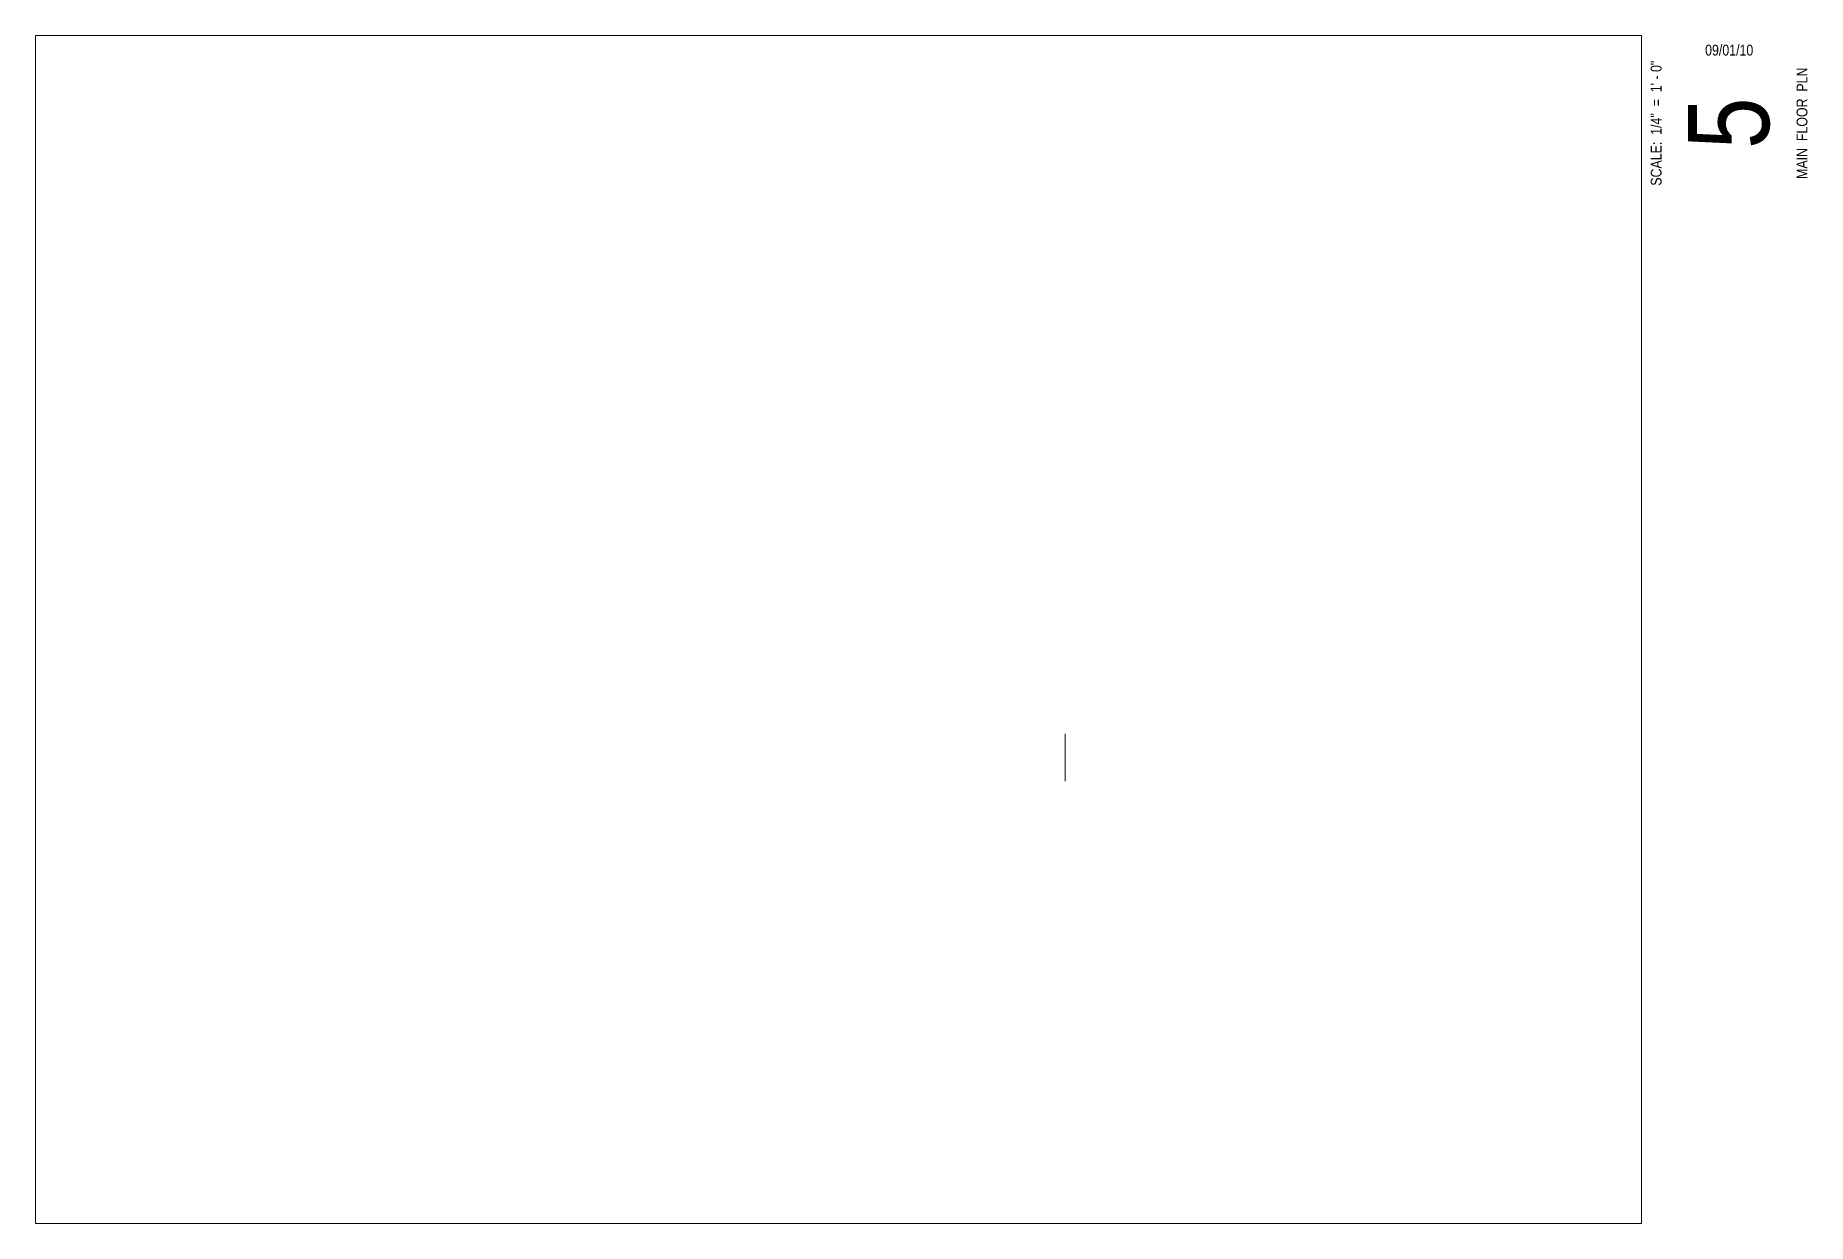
# Paper-space layout 'ArchD' of a CAD drawing. Header units: inches. Extents: x 2 to 34.8, y 1 to 23.
# The model-space entities are those that its viewports show. They can reach past a viewport. Long polylines and large blocks are cut down to what shows.
import ezdxf

# ---------------------------------------------------------------- set-up
doc = ezdxf.new("R2010")
doc.units = ezdxf.units.IN
doc.header["$MEASUREMENT"] = 0
doc.layers.add('APPLIANCES', color=7, linetype='Continuous', lineweight=20)
doc.layers.add('WALLS', color=7, linetype='Continuous', lineweight=30)
doc.layers.add('LLPLUMBING', color=102, linetype='Continuous')
doc.styles.add('ARCHENT', font='technical.ttf', dxfattribs={"height": 6})

msp = doc.modelspace()

# ---------------------------------------------------------------- linework, layer by layer
at = {"layer": 'LLPLUMBING', "color": 3, "linetype": 'Continuous', "lineweight": 20, "ltscale": 20}
msp.add_line((368.6, 1486.8), (368.6, 1528.8), dxfattribs=at)

psp = doc.layouts.new('ArchD')

# ---------------------------------------------------------------- texts
at = {"layer": 'WALLS', "insert": (33.375, 22.727), "char_height": 0.2, "width": 3.25, "attachment_point": 5, "style": 'ARCHENT'}
psp.add_mtext('09/01/10', dxfattribs=at)
at = {"layer": 'WALLS', "width": 3.25, "attachment_point": 5, "rotation": 90, "style": 'ARCHENT'}
for s, insert, char_height in [('SCALE:  1/4"  =  1\' - 0"', (32.023, 21.375), 0.2), ('MAIN  FLOOR  PLN', (34.725, 21.375), 0.2), ('5', (33.375, 21.375), 1.5)]:
    psp.add_mtext(s, dxfattribs=dict(at, insert=insert, char_height=char_height))

# ---------------------------------------------------------------- viewports
at = {"layer": 'APPLIANCES', "lineweight": 9, "ltscale": 25}
vp = psp.add_viewport(center=(16.875, 12), size=(29.75, 22), view_center_point=(166.903, 1621.498), view_height=1056, dxfattribs=at)
vp.frozen_layers = ['APPLIANCES']

doc.saveas('drawing.dxf')
